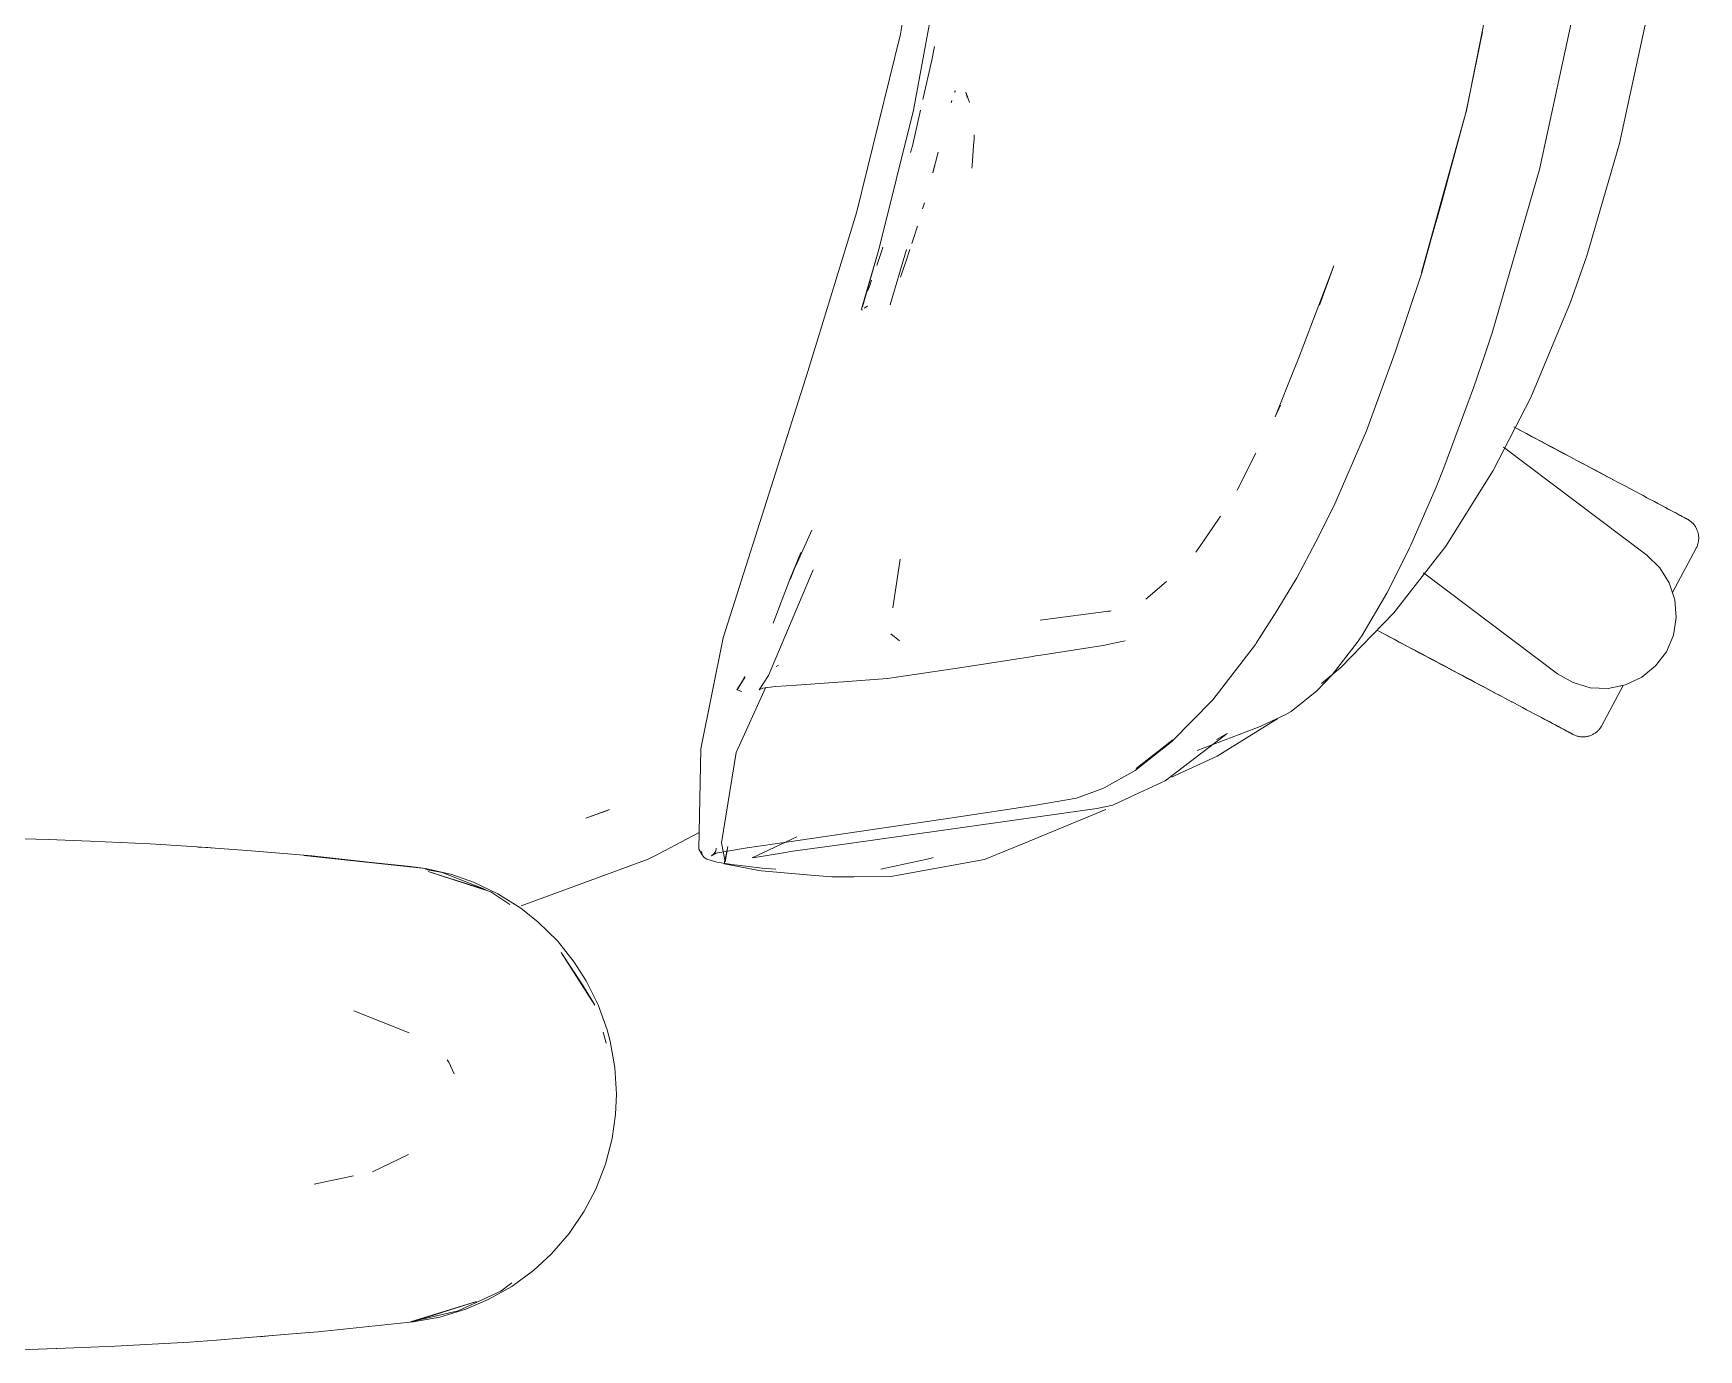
# Model space of a CAD drawing. Header units: millimetres. Extents: x 79795 to 317870, y -36033 to 97293.
# Drawn here: x 204332.3 to 204646.7, y 12505.5 to 12754 of the extents above; entities that cross this region are included whole.
import ezdxf

# ---------------------------------------------------------------- set-up
doc = ezdxf.new("R2010")
doc.units = ezdxf.units.MM
doc.header["$MEASUREMENT"] = 0
doc.layers.add('G-IMPT', color=8, linetype='CONTINUOUS', lineweight=9)
doc.layers.add('I-FURN', color=8, linetype='CONTINUOUS', lineweight=9)

msp = doc.modelspace()

# ---------------------------------------------------------------- linework, layer by layer
at = {"layer": 'G-IMPT'}
for p, q in [((204496.04, 12753.84), (204502.3, 12791.58)), ((204609, 12770.41), (204602.78, 12739.16)), ((204602.78, 12739.16), (204609, 12770.33)), ((204498.5, 12739.52), (204503.43, 12766.19)), ((204623.35, 12759.13), (204616.68, 12728.34)), ((204487.73, 12720.15), (204496.04, 12753.84)), ((204602.83, 12739.28), (204605.9, 12754.3)), ((204631.78, 12733.24), (204636.59, 12755.61)), ((204502.45, 12751.56), (204501.98, 12748.93)), ((204501.98, 12748.93), (204500.28, 12741.51)), ((204505.72, 12741.32), (204505.59, 12740.91)), ((204506.42, 12743.16), (204506.24, 12742.93)), ((204508.39, 12742.92), (204509.07, 12740.98)), ((204508.39, 12742.92), (204508.6, 12741.88)), ((204498.5, 12739.52), (204491.95, 12713.2)), ((204499.82, 12739.53), (204498.27, 12732.78)), ((204602.83, 12739.28), (204594.4, 12708.87)), ((204602.83, 12739.28), (204594.44, 12708.78)), ((204598.17, 12722.03), (204602.83, 12739.28)), ((204509.93, 12734.83), (204509.92, 12734.13)), ((204498.27, 12732.78), (204497.93, 12731.5)), ((204509.82, 12732.76), (204509.55, 12729.05)), ((204509.82, 12732.76), (204509.92, 12734.13)), ((204625.61, 12712), (204631.78, 12733.24)), ((204502.13, 12727.7), (204503.12, 12731.56)), ((204502.13, 12727.7), (204502.52, 12729.23)), ((204509.55, 12729.05), (204509.51, 12728.57)), ((204607.74, 12697.51), (204616.68, 12728.34)), ((204487.73, 12720.15), (204478.54, 12690.18)), ((204500.21, 12720.91), (204500.55, 12722.03)), ((204598.17, 12722.03), (204594.4, 12708.87)), ((204498.44, 12715.12), (204499.22, 12717.62)), ((204491.95, 12713.2), (204488.69, 12701.98)), ((204491.95, 12713.2), (204488.84, 12702.38)), ((204491.95, 12713.2), (204488.89, 12702.67)), ((204492.58, 12713.2), (204491.85, 12710.98)), ((204492.58, 12713.2), (204492.73, 12713.66)), ((204497.15, 12713.21), (204494.11, 12702.78)), ((204497.04, 12710.9), (204497.81, 12713.21)), ((204498.19, 12714.34), (204498.44, 12715.12)), ((204491.56, 12710.17), (204491.85, 12710.98)), ((204496.02, 12708.02), (204496.79, 12710.18)), ((204497.04, 12710.9), (204496.79, 12710.18)), ((204577.84, 12710.12), (204571.13, 12692.67)), ((204577.84, 12710.12), (204575.12, 12702.69)), ((204622.53, 12703.26), (204625.61, 12712)), ((204490.23, 12706.45), (204489.83, 12705.38)), ((204490.58, 12707.42), (204490.23, 12706.45)), ((204589.43, 12693.86), (204594.44, 12708.78)), ((204488.69, 12701.98), (204488.82, 12701.74)), ((204488.89, 12702.67), (204488.84, 12702.38)), ((204489.78, 12702.52), (204489.16, 12702.13)), ((204489.78, 12702.52), (204489.56, 12702.37)), ((204622.53, 12703.26), (204615.01, 12685.29)), ((204607.74, 12697.51), (204606.55, 12693.91)), ((204589.43, 12693.86), (204583.98, 12678.98)), ((204604.2, 12687.09), (204606.55, 12693.91)), ((204570.47, 12690.95), (204566.74, 12681.62)), ((204571.13, 12692.67), (204570.47, 12690.95)), ((204478.54, 12690.18), (204462.55, 12639.93)), ((204604.2, 12687.09), (204598.6, 12672.01)), ((204615.01, 12685.29), (204607.92, 12671.51)), ((204566.74, 12681.62), (204567.74, 12683.86)), ((204583.98, 12678.98), (204577.8, 12664.76)), ((204559.57, 12667.78), (204563.11, 12674.75)), ((204597.12, 12668.33), (204598.6, 12672.01)), ((204607.92, 12671.51), (204598.95, 12657.22)), ((204592.35, 12657.38), (204597.12, 12668.33)), ((204556.04, 12662.31), (204556.43, 12662.89)), ((204574.41, 12658.03), (204577.8, 12664.76)), ((204476.26, 12653.5), (204479.3, 12660.21)), ((204552.55, 12657.18), (204556.04, 12662.31)), ((204552.55, 12657.18), (204551.8, 12656.07)), ((204574.41, 12658.03), (204570.84, 12651.24)), ((204588.13, 12648.92), (204592.13, 12656.93)), ((204598.95, 12657.22), (204589.14, 12644.62)), ((204592.35, 12657.38), (204592.13, 12656.93)), ((204475.23, 12650.91), (204477.25, 12656.03)), ((204475.23, 12651.12), (204477.25, 12656.02)), ((204477.25, 12656.02), (204475.23, 12650.91)), ((204494.58, 12645.59), (204495.98, 12654.75)), ((204471.09, 12632.78), (204479.53, 12652.76)), ((204475.23, 12651.12), (204471.98, 12642.65)), ((204546.27, 12650.54), (204542.37, 12647.21)), ((204567.07, 12645.01), (204570.84, 12651.24)), ((204587.83, 12648.32), (204583.09, 12640.32)), ((204588.13, 12648.92), (204587.83, 12648.32)), ((204494.58, 12645.59), (204494.63, 12645.94)), ((204522.42, 12643.26), (204535.77, 12645.04)), ((204535.77, 12645.04), (204535.3, 12644.9)), ((204567.07, 12645.01), (204563.19, 12638.92)), ((204579.18, 12634.32), (204589.14, 12644.62)), ((204494.23, 12640.64), (204495.87, 12639.36)), ((204458.36, 12618.98), (204462.55, 12639.93)), ((204522.12, 12636.58), (204533.84, 12638.39)), ((204533.84, 12638.39), (204534.31, 12638.46)), ((204536.29, 12638.88), (204534.31, 12638.46)), ((204538.46, 12639.34), (204536.29, 12638.88)), ((204555, 12628.22), (204563.02, 12638.66)), ((204563.19, 12638.92), (204563.02, 12638.66)), ((204577.51, 12632.9), (204582.23, 12639.03)), ((204582.23, 12639.03), (204583.09, 12640.32)), ((204472.55, 12634.5), (204472.98, 12634.77)), ((204507.64, 12634.29), (204493.57, 12632.26)), ((204507.64, 12634.29), (204521, 12636.41)), ((204521, 12636.41), (204521.51, 12636.49)), ((204522.12, 12636.58), (204521.51, 12636.49)), ((204579.18, 12634.32), (204575.51, 12631.32)), ((204465.13, 12630.11), (204466.72, 12632.57)), ((204466.72, 12632.57), (204465.19, 12630.09)), ((204465.19, 12630.09), (204466.68, 12632.56)), ((204469.33, 12630.11), (204471.09, 12632.78)), ((204476.4, 12631), (204472.53, 12630.7)), ((204484.26, 12631.56), (204476.4, 12631)), ((204485.25, 12631.63), (204484.26, 12631.56)), ((204493.49, 12632.25), (204485.25, 12631.63)), ((204493.49, 12632.25), (204493.57, 12632.26)), ((204574.62, 12629.88), (204577.51, 12632.9)), ((204464.99, 12618.28), (204470.6, 12630.63)), ((204465.13, 12630.11), (204465.19, 12630.09)), ((204466.06, 12629.81), (204465.19, 12630.09)), ((204470.06, 12630.4), (204469.33, 12630.11)), ((204470.06, 12630.4), (204470.07, 12630.4)), ((204472.45, 12630.7), (204470.07, 12630.4)), ((204472.45, 12630.7), (204472.53, 12630.7)), ((204555, 12628.22), (204547.27, 12620.32)), ((204569.76, 12626.02), (204574.62, 12629.88)), ((204555.81, 12617.59), (204567.26, 12624.71)), ((204568.62, 12625.4), (204566.18, 12624.23)), ((204569.76, 12626.02), (204568.62, 12625.4)), ((204557.7, 12621.88), (204546, 12612.94)), ((204552.05, 12618.65), (204563.95, 12623.16)), ((204557.7, 12621.88), (204555.67, 12620.72)), ((204566.18, 12624.23), (204563.95, 12623.16)), ((204458.36, 12618.98), (204457.97, 12600)), ((204540.3, 12614.9), (204547.27, 12620.32)), ((204547.47, 12620.63), (204540.53, 12615.23)), ((204547.47, 12620.63), (204543.9, 12617.82)), ((204464.99, 12618.28), (204462.27, 12601.23)), ((204540.53, 12615.23), (204543.9, 12617.82)), ((204547.19, 12613.61), (204555.81, 12617.59)), ((204540.3, 12614.9), (204534.46, 12611.62)), ((204539.48, 12609.9), (204546, 12612.94)), ((204529.25, 12609.65), (204521.58, 12608.35)), ((204529.25, 12609.65), (204534.04, 12611.4)), ((204534.46, 12611.62), (204534.04, 12611.4)), ((204539.48, 12609.9), (204536.11, 12608.33)), ((204441.1, 12607.52), (204436.64, 12605.89)), ((204436.64, 12605.89), (204440.52, 12607.26)), ((204441.1, 12607.52), (204440.52, 12607.26)), ((204474.94, 12601.4), (204505.81, 12605.95)), ((204485.9, 12601.01), (204533.12, 12607.69)), ((204505.81, 12605.95), (204521.58, 12608.35)), ((204534.78, 12607.52), (204519.1, 12601.05)), ((204533.12, 12607.69), (204536.11, 12608.33)), ((204458.04, 12603.18), (204450.14, 12599.04)), ((204322.88, 12602.14), (204335.18, 12601.85)), ((204343.06, 12601.55), (204335.18, 12601.85)), ((204343.06, 12601.55), (204354.37, 12601.01)), ((204363.24, 12600.45), (204354.37, 12601.01)), ((204363.24, 12600.45), (204373.53, 12599.72)), ((204365.28, 12600.32), (204363.38, 12600.41)), ((204365.28, 12600.32), (204366.7, 12600.18)), ((204384.92, 12598.74), (204373.53, 12599.72)), ((204457.97, 12600), (204458.58, 12598.96)), ((204458.45, 12599.58), (204458.58, 12598.96)), ((204458.45, 12599.58), (204458.56, 12599.03)), ((204460.82, 12599.18), (204467.09, 12600.29)), ((204460.84, 12599.18), (204461.17, 12599.73)), ((204461.24, 12600.22), (204461.17, 12599.73)), ((204462.96, 12597.65), (204462.27, 12601.23)), ((204463.45, 12600.52), (204462.72, 12597.24)), ((204463.45, 12600.52), (204462.96, 12597.65)), ((204467.09, 12600.29), (204474.94, 12601.4)), ((204468.06, 12598.38), (204476.46, 12602.37)), ((204473.94, 12599.36), (204475.24, 12599.57)), ((204485.9, 12601.01), (204475.24, 12599.57)), ((204511.88, 12598.06), (204515.74, 12599.66)), ((204519.1, 12601.05), (204515.74, 12599.66)), ((204406.36, 12596.39), (204383.41, 12598.84)), ((204383.41, 12598.84), (204403.54, 12596.72)), ((204406.36, 12596.39), (204384.92, 12598.74)), ((204406.36, 12596.39), (204403.54, 12596.72)), ((204442.4, 12595.93), (204448.38, 12598.12)), ((204450.14, 12599.04), (204448.38, 12598.12)), ((204458.58, 12598.96), (204458.56, 12599.03)), ((204458.95, 12598.46), (204458.58, 12598.96)), ((204459.49, 12598.14), (204458.95, 12598.46)), ((204459.49, 12598.14), (204461.35, 12597.59)), ((204461.44, 12599.35), (204460.34, 12598.79)), ((204460.84, 12599.18), (204460.34, 12598.79)), ((204461.44, 12599.35), (204460.82, 12599.18)), ((204464.63, 12597.06), (204461.35, 12597.59)), ((204465.05, 12596.8), (204462.72, 12597.24)), ((204464.63, 12597.06), (204465.25, 12596.98)), ((204469.3, 12595.99), (204465.05, 12596.8)), ((204465.25, 12596.98), (204469.93, 12596.46)), ((204468.06, 12598.38), (204468.92, 12598.52)), ((204473.94, 12599.36), (204468.92, 12598.52)), ((204469.93, 12596.46), (204472.52, 12596.25)), ((204492.32, 12596.24), (204501.63, 12598.28)), ((204494.18, 12594.83), (204511.88, 12598.06)), ((204501.63, 12598.28), (204502.2, 12598.43)), ((204406.36, 12596.39), (204411.32, 12595.23)), ((204406.44, 12596.17), (204409.49, 12595.59)), ((204418.71, 12591.99), (204406.86, 12595.8)), ((204416, 12592.89), (204406.86, 12595.8)), ((204409.49, 12595.59), (204417.67, 12592.39)), ((204415.45, 12593.78), (204411.32, 12595.23)), ((204420.03, 12591.59), (204415.45, 12593.78)), ((204424.4, 12589.33), (204442.4, 12595.93)), ((204469.77, 12595.95), (204469.3, 12595.99)), ((204469.77, 12595.95), (204479.09, 12595.14)), ((204479.09, 12595.14), (204483.05, 12594.8)), ((204487.22, 12594.8), (204483.05, 12594.8)), ((204494.18, 12594.83), (204487.22, 12594.8)), ((204418.71, 12591.99), (204416, 12592.89)), ((204418.71, 12591.99), (204422.29, 12589.56)), ((204420.03, 12591.59), (204424.36, 12588.86)), ((204427.67, 12586.24), (204424.36, 12588.86)), ((204431.27, 12582.69), (204427.67, 12586.24)), ((204431.27, 12582.69), (204434.46, 12578.72)), ((204438.32, 12570.56), (204432, 12580.51)), ((204436.16, 12574.24), (204432, 12580.51)), ((204436.73, 12575.17), (204434.46, 12578.72)), ((204438.97, 12570.66), (204436.73, 12575.17)), ((204438.32, 12570.56), (204436.16, 12574.24)), ((204392.84, 12569.49), (204403.27, 12565.34)), ((204438.97, 12570.66), (204440.68, 12565.89)), ((204439.88, 12565.45), (204440.5, 12563.42)), ((204441.24, 12563.76), (204440.68, 12565.89)), ((204442.12, 12558.81), (204441.24, 12563.76)), ((204410.79, 12559.82), (204410.49, 12560.27)), ((204411.81, 12557.6), (204410.79, 12559.82)), ((204442.42, 12553.77), (204442.12, 12558.81)), ((204442.42, 12553.77), (204442.25, 12549.92)), ((204441.6, 12545.41), (204442.25, 12549.92)), ((204441.6, 12545.41), (204440.34, 12540.54)), ((204403.17, 12542.39), (204396.39, 12539.12)), ((204438.51, 12535.83), (204440.34, 12540.54)), ((204385.34, 12536.79), (204392.77, 12538.36)), ((204436.32, 12531.67), (204438.51, 12535.83)), ((204436.32, 12531.67), (204433.49, 12527.5)), ((204433.49, 12527.5), (204430.16, 12523.66)), ((204426.73, 12520.5), (204430.16, 12523.66)), ((204422.68, 12518.19), (204420.58, 12516.6)), ((204426.73, 12520.5), (204422.64, 12517.5)), ((204412.51, 12512.86), (204420.58, 12516.6)), ((204418.2, 12514.99), (204413.96, 12513.18)), ((204418.2, 12514.99), (204422.64, 12517.5)), ((204403.54, 12510.82), (204416, 12514.65)), ((204403.54, 12510.82), (204406.86, 12511.74)), ((204404.06, 12510.82), (204409.1, 12511.71)), ((204412.51, 12512.86), (204404.11, 12510.95)), ((204416, 12514.65), (204406.86, 12511.74)), ((204413.96, 12513.18), (204409.1, 12511.71)), ((204366.94, 12507.32), (204382, 12508.57)), ((204382, 12508.57), (204386.13, 12508.91)), ((204386.13, 12508.91), (204404.06, 12510.82)), ((204341.69, 12505.93), (204329.93, 12505.54)), ((204334.87, 12505.68), (204333.37, 12505.66)), ((204336.81, 12505.79), (204334.87, 12505.68)), ((204341.69, 12505.93), (204347.72, 12506.18)), ((204361.85, 12506.99), (204347.72, 12506.18)), ((204366.94, 12507.32), (204361.85, 12506.99)), ((204375.13, 12507.97), (204376.8, 12508.14))]:
    msp.add_line(p, q, dxfattribs=at)
at = {"layer": 'I-FURN'}
for p, q in [((204612.74, 12679.23), (204611.78, 12679.74)), ((204612.22, 12679.5), (204613.19, 12678.99)), ((204613.72, 12678.71), (204612.74, 12679.23)), ((204613.19, 12678.99), (204614.17, 12678.47)), ((204614.7, 12678.19), (204613.72, 12678.71)), ((204614.17, 12678.47), (204615.15, 12677.94)), ((204615.69, 12677.66), (204614.7, 12678.19)), ((204609.85, 12675.88), (204636.92, 12655.49)), ((204615.15, 12677.94), (204616.15, 12677.42)), ((204616.69, 12677.13), (204615.69, 12677.66)), ((204616.15, 12677.42), (204617.15, 12676.88)), ((204617.69, 12676.6), (204616.69, 12677.13)), ((204617.15, 12676.88), (204618.15, 12676.35)), ((204618.69, 12676.06), (204617.69, 12676.6)), ((204618.15, 12676.35), (204619.16, 12675.82)), ((204619.7, 12675.53), (204618.69, 12676.06)), ((204619.16, 12675.82), (204620.16, 12675.28)), ((204620.7, 12674.99), (204619.7, 12675.53)), ((204620.16, 12675.28), (204621.16, 12674.75)), ((204621.71, 12674.46), (204620.7, 12674.99)), ((204621.16, 12674.75), (204622.17, 12674.22)), ((204622.71, 12673.93), (204621.71, 12674.46)), ((204622.17, 12674.22), (204623.16, 12673.69)), ((204623.7, 12673.4), (204622.71, 12673.93)), ((204623.16, 12673.69), (204624.15, 12673.16)), ((204624.69, 12672.88), (204623.7, 12673.4)), ((204624.15, 12673.16), (204625.14, 12672.64)), ((204625.67, 12672.35), (204624.69, 12672.88)), ((204625.14, 12672.64), (204626.11, 12672.12)), ((204626.63, 12671.84), (204625.67, 12672.35)), ((204626.11, 12672.12), (204627.08, 12671.6)), ((204627.59, 12671.33), (204626.63, 12671.84)), ((204627.08, 12671.6), (204628.03, 12671.1)), ((204628.54, 12670.83), (204627.59, 12671.33)), ((204628.03, 12671.1), (204628.97, 12670.6)), ((204629.47, 12670.33), (204628.54, 12670.83)), ((204628.97, 12670.6), (204629.89, 12670.11)), ((204630.38, 12669.85), (204629.47, 12670.33)), ((204629.89, 12670.11), (204630.79, 12669.63)), ((204631.27, 12669.37), (204630.38, 12669.85)), ((204632.15, 12668.91), (204631.27, 12669.37)), ((204633.01, 12668.45), (204632.15, 12668.91)), ((204633.84, 12668.01), (204633.01, 12668.45)), ((204634.66, 12667.57), (204633.84, 12668.01)), ((204635.44, 12667.16), (204634.66, 12667.57)), ((204636.2, 12666.75), (204635.44, 12667.16)), ((204636.94, 12666.36), (204636.2, 12666.75)), ((204637.65, 12665.98), (204636.94, 12666.36)), ((204638.33, 12665.62), (204637.65, 12665.98)), ((204638.97, 12665.28), (204638.33, 12665.62)), ((204639.59, 12664.95), (204638.97, 12665.28)), ((204640.17, 12664.64), (204639.59, 12664.95)), ((204639.86, 12664.81), (204640.43, 12664.5)), ((204640.72, 12664.35), (204640.17, 12664.64)), ((204640.43, 12664.5), (204640.97, 12664.22)), ((204641.24, 12664.07), (204640.72, 12664.35)), ((204640.97, 12664.22), (204641.47, 12663.95)), ((204641.72, 12663.82), (204641.24, 12664.07)), ((204641.47, 12663.95), (204641.93, 12663.71)), ((204642.17, 12663.58), (204641.72, 12663.82)), ((204641.93, 12663.71), (204642.36, 12663.48)), ((204642.58, 12663.36), (204642.17, 12663.58)), ((204642.36, 12663.48), (204642.76, 12663.27)), ((204642.95, 12663.16), (204642.58, 12663.36)), ((204642.76, 12663.27), (204643.11, 12663.08)), ((204643.29, 12662.98), (204642.95, 12663.16)), ((204643.11, 12663.08), (204643.43, 12662.91)), ((204643.59, 12662.83), (204643.29, 12662.98)), ((204643.43, 12662.91), (204643.71, 12662.76)), ((204643.84, 12662.69), (204643.59, 12662.83)), ((204643.71, 12662.76), (204643.95, 12662.63)), ((204644.06, 12662.57), (204643.84, 12662.69)), ((204643.95, 12662.63), (204644.15, 12662.53)), ((204644.24, 12662.48), (204644.06, 12662.57)), ((204644.15, 12662.53), (204644.31, 12662.44)), ((204644.38, 12662.4), (204644.24, 12662.48)), ((204644.31, 12662.44), (204644.43, 12662.38)), ((204644.48, 12662.35), (204644.38, 12662.4)), ((204644.43, 12662.38), (204644.52, 12662.33)), ((204644.54, 12662.32), (204644.48, 12662.35)), ((204644.52, 12662.33), (204644.56, 12662.31)), ((204644.56, 12662.31), (204644.54, 12662.32)), ((204644.56, 12662.31), (204644.7, 12662.23)), ((204644.56, 12662.31), (204644.56, 12662.31)), ((204644.7, 12662.23), (204644.84, 12662.14)), ((204644.84, 12662.14), (204644.98, 12662.05)), ((204644.98, 12662.05), (204645.11, 12661.96)), ((204645.11, 12661.96), (204645.23, 12661.86)), ((204645.23, 12661.86), (204645.36, 12661.75)), ((204645.36, 12661.75), (204645.47, 12661.64)), ((204645.47, 12661.64), (204645.59, 12661.53)), ((204645.59, 12661.53), (204645.7, 12661.41)), ((204645.7, 12661.41), (204645.8, 12661.29)), ((204645.8, 12661.29), (204645.9, 12661.16)), ((204645.9, 12661.16), (204645.99, 12661.03)), ((204645.99, 12661.03), (204646.08, 12660.9)), ((204646.08, 12660.9), (204646.17, 12660.76)), ((204646.17, 12660.76), (204646.24, 12660.62)), ((204646.24, 12660.62), (204646.31, 12660.47)), ((204646.31, 12660.47), (204646.38, 12660.32)), ((204646.38, 12660.32), (204646.44, 12660.18)), ((204646.44, 12660.18), (204646.49, 12660.02)), ((204646.49, 12660.02), (204646.54, 12659.87)), ((204646.54, 12659.87), (204646.58, 12659.71)), ((204646.58, 12659.71), (204646.62, 12659.56)), ((204646.62, 12659.56), (204646.65, 12659.4)), ((204646.65, 12659.4), (204646.67, 12659.24)), ((204641.76, 12648.45), (204646.23, 12656.86)), ((204646.25, 12656.89), (204646.23, 12656.86)), ((204646.32, 12657.04), (204646.25, 12656.89)), ((204646.39, 12657.19), (204646.32, 12657.04)), ((204646.45, 12657.34), (204646.39, 12657.19)), ((204646.5, 12657.49), (204646.45, 12657.34)), ((204646.55, 12657.64), (204646.5, 12657.49)), ((204646.59, 12657.8), (204646.55, 12657.64)), ((204646.62, 12657.96), (204646.59, 12657.8)), ((204646.65, 12658.11), (204646.62, 12657.96)), ((204646.67, 12658.27), (204646.65, 12658.11)), ((204646.67, 12659.24), (204646.69, 12659.08)), ((204646.69, 12658.43), (204646.67, 12658.27)), ((204646.69, 12659.08), (204646.7, 12658.92)), ((204646.7, 12658.6), (204646.69, 12658.43)), ((204646.7, 12658.92), (204646.7, 12658.76)), ((204646.7, 12658.76), (204646.7, 12658.6)), ((204636.92, 12655.49), (204639.35, 12653.15)), ((204639.35, 12653.15), (204641.15, 12650.29)), ((204620.07, 12633.14), (204594.76, 12652.21)), ((204641.15, 12650.29), (204642.21, 12647.09)), ((204642.21, 12647.09), (204642.48, 12643.73)), ((204642.48, 12643.73), (204641.93, 12640.4)), ((204585.98, 12641.36), (204586.88, 12640.88)), ((204587.37, 12640.62), (204586.46, 12641.1)), ((204586.88, 12640.88), (204587.79, 12640.39)), ((204588.29, 12640.13), (204587.37, 12640.62)), ((204587.79, 12640.39), (204588.72, 12639.9)), ((204589.23, 12639.63), (204588.29, 12640.13)), ((204588.72, 12639.9), (204589.67, 12639.4)), ((204590.18, 12639.12), (204589.23, 12639.63)), ((204589.67, 12639.4), (204590.62, 12638.89)), ((204591.15, 12638.61), (204590.18, 12639.12)), ((204590.62, 12638.89), (204591.59, 12638.37)), ((204592.12, 12638.09), (204591.15, 12638.61)), ((204591.59, 12638.37), (204592.57, 12637.85)), ((204593.1, 12637.57), (204592.12, 12638.09)), ((204592.57, 12637.85), (204593.56, 12637.33)), ((204594.09, 12637.04), (204593.1, 12637.57)), ((204593.56, 12637.33), (204594.55, 12636.8)), ((204640.6, 12637.3), (204638.57, 12634.6)), ((204641.93, 12640.4), (204640.6, 12637.3)), ((204595.09, 12636.51), (204594.09, 12637.04)), ((204594.55, 12636.8), (204595.55, 12636.27)), ((204596.09, 12635.98), (204595.09, 12636.51)), ((204595.55, 12636.27), (204596.55, 12635.73)), ((204597.1, 12635.45), (204596.09, 12635.98)), ((204596.55, 12635.73), (204597.56, 12635.2)), ((204598.1, 12634.91), (204597.1, 12635.45)), ((204597.56, 12635.2), (204598.57, 12634.67)), ((204599.11, 12634.38), (204598.1, 12634.91)), ((204598.57, 12634.67), (204599.57, 12634.13)), ((204600.11, 12633.84), (204599.11, 12634.38)), ((204599.57, 12634.13), (204600.57, 12633.6)), ((204638.57, 12634.6), (204635.96, 12632.47)), ((204601.11, 12633.31), (204600.11, 12633.84)), ((204600.57, 12633.6), (204601.57, 12633.07)), ((204602.1, 12632.78), (204601.11, 12633.31)), ((204601.57, 12633.07), (204602.56, 12632.54)), ((204603.09, 12632.26), (204602.1, 12632.78)), ((204602.56, 12632.54), (204603.54, 12632.02)), ((204604.07, 12631.74), (204603.09, 12632.26)), ((204603.54, 12632.02), (204604.52, 12631.5)), ((204605.04, 12631.22), (204604.07, 12631.74)), ((204604.52, 12631.5), (204605.48, 12630.99)), ((204606, 12630.72), (204605.04, 12631.22)), ((204605.48, 12630.99), (204606.43, 12630.48)), ((204622.99, 12631.45), (204620.07, 12633.14)), ((204626.23, 12630.5), (204622.99, 12631.45)), ((204632.91, 12631.03), (204629.6, 12630.36)), ((204635.96, 12632.47), (204632.91, 12631.03)), ((204606.94, 12630.21), (204606, 12630.72)), ((204606.43, 12630.48), (204607.37, 12629.98)), ((204607.87, 12629.72), (204606.94, 12630.21)), ((204607.37, 12629.98), (204608.29, 12629.49)), ((204608.78, 12629.23), (204607.87, 12629.72)), ((204608.29, 12629.49), (204609.2, 12629.01)), ((204609.68, 12628.76), (204608.78, 12629.23)), ((204609.2, 12629.01), (204610.09, 12628.54)), ((204610.56, 12628.29), (204609.68, 12628.76)), ((204610.09, 12628.54), (204610.95, 12628.08)), ((204611.41, 12627.83), (204610.56, 12628.29)), ((204610.95, 12628.08), (204611.8, 12627.63)), ((204629.6, 12630.36), (204626.23, 12630.5)), ((204628.42, 12623.36), (204632.45, 12630.94)), ((204611.49, 12627.79), (204611.41, 12627.83)), ((204611.8, 12627.63), (204612.62, 12627.19)), ((204612.62, 12627.19), (204613.43, 12626.76)), ((204613.43, 12626.76), (204614.2, 12626.35)), ((204614.2, 12626.35), (204614.95, 12625.95)), ((204614.95, 12625.95), (204615.67, 12625.57)), ((204615.67, 12625.57), (204616.37, 12625.2)), ((204616.37, 12625.2), (204617.03, 12624.85)), ((204617.03, 12624.85), (204617.66, 12624.51)), ((204617.66, 12624.51), (204618.27, 12624.19)), ((204618.58, 12624.03), (204617.99, 12624.34)), ((204618.27, 12624.19), (204618.84, 12623.89)), ((204619.13, 12623.73), (204618.58, 12624.03)), ((204618.84, 12623.89), (204619.37, 12623.6)), ((204619.65, 12623.46), (204619.13, 12623.73)), ((204619.37, 12623.6), (204619.87, 12623.34)), ((204620.13, 12623.2), (204619.65, 12623.46)), ((204619.87, 12623.34), (204620.34, 12623.09)), ((204620.57, 12622.96), (204620.13, 12623.2)), ((204620.34, 12623.09), (204620.77, 12622.86)), ((204620.98, 12622.75), (204620.57, 12622.96)), ((204620.77, 12622.86), (204621.16, 12622.65)), ((204621.36, 12622.55), (204620.98, 12622.75)), ((204621.16, 12622.65), (204621.52, 12622.46)), ((204621.69, 12622.37), (204621.36, 12622.55)), ((204621.52, 12622.46), (204621.83, 12622.29)), ((204621.99, 12622.21), (204621.69, 12622.37)), ((204621.83, 12622.29), (204622.11, 12622.15)), ((204622.25, 12622.07), (204621.99, 12622.21)), ((204622.11, 12622.15), (204622.35, 12622.02)), ((204622.47, 12621.96), (204622.25, 12622.07)), ((204622.35, 12622.02), (204622.55, 12621.91)), ((204622.65, 12621.86), (204622.47, 12621.96)), ((204622.55, 12621.91), (204622.72, 12621.82)), ((204622.79, 12621.79), (204622.65, 12621.86)), ((204622.72, 12621.82), (204622.84, 12621.76)), ((204622.89, 12621.73), (204622.79, 12621.79)), ((204622.84, 12621.76), (204622.92, 12621.72)), ((204622.95, 12621.7), (204622.89, 12621.73)), ((204622.92, 12621.72), (204622.96, 12621.69)), ((204622.97, 12621.69), (204622.95, 12621.7)), ((204622.96, 12621.69), (204622.97, 12621.69)), ((204623.01, 12621.67), (204622.97, 12621.69)), ((204623.15, 12621.6), (204623.01, 12621.67)), ((204623.3, 12621.53), (204623.15, 12621.6)), ((204626.58, 12621.61), (204626.44, 12621.54)), ((204626.73, 12621.68), (204626.58, 12621.61)), ((204626.87, 12621.76), (204626.73, 12621.68)), ((204627.01, 12621.84), (204626.87, 12621.76)), ((204627.14, 12621.93), (204627.01, 12621.84)), ((204627.27, 12622.02), (204627.14, 12621.93)), ((204627.4, 12622.12), (204627.27, 12622.02)), ((204627.52, 12622.22), (204627.4, 12622.12)), ((204627.64, 12622.33), (204627.52, 12622.22)), ((204627.76, 12622.45), (204627.64, 12622.33)), ((204627.87, 12622.57), (204627.76, 12622.45)), ((204627.97, 12622.69), (204627.87, 12622.57)), ((204628.07, 12622.81), (204627.97, 12622.69)), ((204628.17, 12622.94), (204628.07, 12622.81)), ((204628.26, 12623.08), (204628.17, 12622.94)), ((204628.34, 12623.22), (204628.26, 12623.08)), ((204628.42, 12623.36), (204628.34, 12623.22)), ((204623.45, 12621.47), (204623.3, 12621.53)), ((204623.6, 12621.42), (204623.45, 12621.47)), ((204623.75, 12621.37), (204623.6, 12621.42)), ((204623.91, 12621.33), (204623.75, 12621.37)), ((204624.07, 12621.3), (204623.91, 12621.33)), ((204624.23, 12621.27), (204624.07, 12621.3)), ((204624.39, 12621.25), (204624.23, 12621.27)), ((204624.55, 12621.23), (204624.39, 12621.25)), ((204624.71, 12621.22), (204624.55, 12621.23)), ((204624.87, 12621.22), (204624.71, 12621.22)), ((204625.03, 12621.22), (204624.87, 12621.22)), ((204625.19, 12621.23), (204625.03, 12621.22)), ((204625.35, 12621.25), (204625.19, 12621.23)), ((204625.51, 12621.27), (204625.35, 12621.25)), ((204625.67, 12621.3), (204625.51, 12621.27)), ((204625.83, 12621.34), (204625.67, 12621.3)), ((204625.98, 12621.38), (204625.83, 12621.34)), ((204626.14, 12621.43), (204625.98, 12621.38)), ((204626.29, 12621.48), (204626.14, 12621.43)), ((204626.44, 12621.54), (204626.29, 12621.48))]:
    msp.add_line(p, q, dxfattribs=at)

doc.saveas('drawing.dxf')
